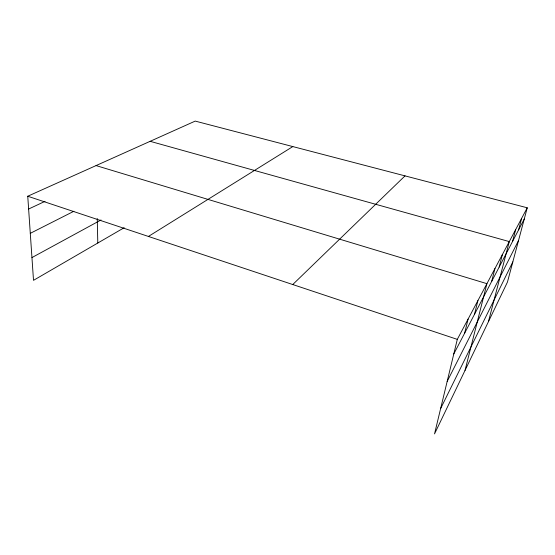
<?xml version="1.0" encoding="UTF-8"?>
<svg xmlns="http://www.w3.org/2000/svg" width="555" height="555" viewBox="0 0 555 555"><rect width="100%" height="100%" fill="white"/><g stroke="black" fill="none" stroke-linecap="round" stroke-linejoin="round"><path stroke-width="0.83" d="M527.25 207.792L457.299 339.369L434.53 433.906L507.443 282.1L527.25 207.792L195.214 121.094L27.75 196.234L33.508 280.337L124.174 227.716M464.618 333.201L468.08 319.097M474.504 314.276L477.91 300.602M465.028 370.414L486.915 283.667L96.057 165.584M491.668 281.42L494.956 268.537M499.16 267.073L502.393 254.551M488.421 321.699L509.282 241.585L150.134 141.317M512.577 241.383L515.692 229.527M518.613 229.832L521.665 218.288M440.628 408.591L512.827 261.891M447.17 381.424L518.543 240.461M453.796 353.937L524.253 219.038M292.749 284.542L405.011 175.873M148.421 236.444L292.818 146.582M31.954 257.575L101.017 219.967M30.289 233.343L73.898 211.254M28.624 209.027L45.031 201.347M27.75 196.234L457.299 339.369M97.25 218.545L97.798 243.028"/></g></svg>
